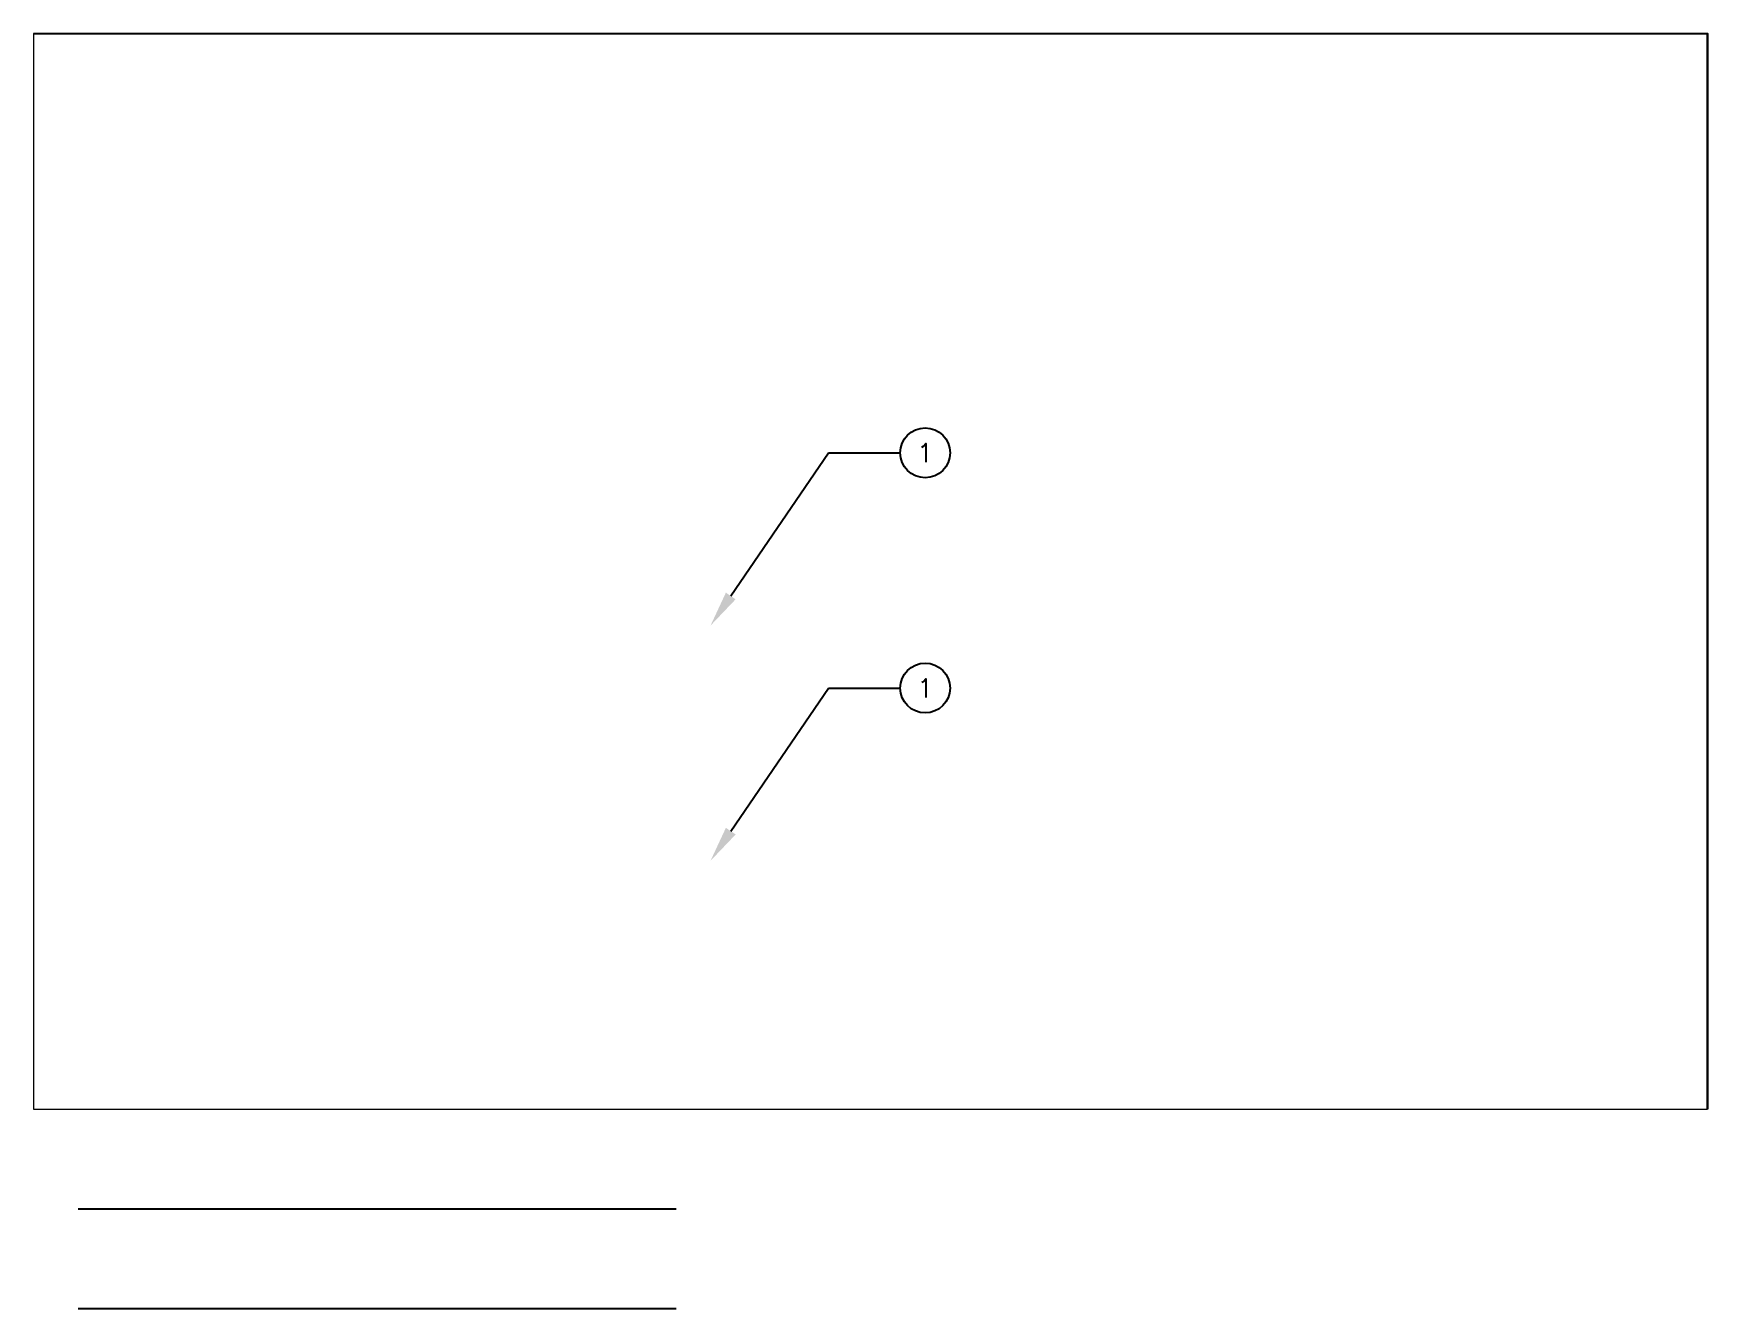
# Paper-space layout 'ABC-101' of a CAD drawing. Header units: feet. Extents: x 1.05 to 9.45, y 0.8 to 7.2.
# The model-space entities are those that its viewports show. They can reach past a viewport. Long polylines and large blocks are cut down to what shows.
import ezdxf
from ezdxf import colors
from ezdxf.entities.mleader import LeaderData, LeaderLine
from ezdxf.enums import TextEntityAlignment as Align
from ezdxf.math import Vec2, Vec3

# ---------------------------------------------------------------- set-up
doc = ezdxf.new("R2010")
doc.units = ezdxf.units.FT
doc.header["$MEASUREMENT"] = 0
doc.layers.add('C-ANNO', color=7, linetype='Continuous')
doc.layers.add('C-ANNO-VFRM', color=150, linetype='Continuous', plot=False)
doc.styles.get("Standard").update_dxf_attribs({"font": 'simplex.shx'})

# ---------------------------------------------------------------- blocks, each defined once
blk = doc.blocks.new('*U75')
at = {"layer": 'C-ANNO-VFRM', "color": 251, "flags": 128}
blk.add_lwpolyline([(0, 0), (3, 0)], dxfattribs=at)
blk.add_attdef('Number', text='', height=0.12).set_placement((-0.25, -0.06), align=Align.MIDDLE_CENTER)
at = {"lineweight": 30, "flags": 106}
blk.add_attdef('Note', text='', height=0.12, dxfattribs=at).set_placement((0, 0), align=Align.TOP_LEFT)
blk = doc.blocks.new('*U76')
at = {"layer": 'C-ANNO-VFRM', "color": 251, "flags": 128}
blk.add_lwpolyline([(0, 0), (3, 0)], dxfattribs=at)
blk.add_attdef('Number', text='', height=0.12).set_placement((-0.25, -0.06), align=Align.MIDDLE_CENTER)
at = {"lineweight": 30, "flags": 106}
blk.add_attdef('Note', text='', height=0.12, dxfattribs=at).set_placement((0, 0), align=Align.TOP_LEFT)
blk = doc.blocks.new('_TagCircle')
at = {"color": 0, "linetype": 'ByBlock', "lineweight": -2, "transparency": 16777216}
blk.add_circle((0, 0), 0.125, dxfattribs=at)
at = {"color": 0, "transparency": 16777216}
blk.add_attdef('TAGNUMBER', text='', height=0.09375, dxfattribs=at).set_placement((0, -0.046875), align=Align.CENTER)

msp = doc.modelspace()

# ---------------------------------------------------------------- linework, layer by layer
at = {"layer": 'C-ANNO'}
for points in [[(1876.47, 2049.9), (2044.47, 2049.9), (2044.47, 1921.9), (1876.47, 1921.9)], [(2044.47, 2049.9), (2212.47, 2049.9), (2212.47, 1921.9), (2044.47, 1921.9)]]:
    msp.add_lwpolyline(points, close=True, dxfattribs=at)

# ---------------------------------------------------------------- leaders
ml = msp.add_multileader_block('Standard', dxfattribs=at)
ml.set_content('_TagCircle', color=256, scale=20)
ml.set_attribute('TAGNUMBER', '1', width=0)
ml.set_leader_properties()
ml.build(insert=Vec2(0, 0))
ml.multileader.update_dxf_attribs({"text_right_attachment_type": 6, "dogleg_length": 0.36, "arrow_head_size": 3.6, "scale": 20})
ctx = ml.context
ctx.base_point, ctx.scale, ctx.char_height, ctx.arrow_head_size, ctx.landing_gap_size, ctx.plane_origin = Vec3(1963.46, 2007.8), 20, 3.6, 3.6, 1.8, Vec3(1944.42, 1990.46)
ctx.right_attachment = 6
notes = []
notes.append((ctx, [(0, (1, 1, 0), (1956.26, 2007.8), (1, 0), 7.2, [(0, [(1944.42, 1990.46)], 0, [])])]))
ctx.block.insert = Vec3(1965.96, 2007.8)
ml = msp.add_multileader_block('Standard', dxfattribs=at)
ml.set_content('_TagCircle', color=256, scale=20)
ml.set_attribute('TAGNUMBER', '1', width=0)
ml.set_leader_properties()
ml.build(insert=Vec2(0, 0))
ml.multileader.update_dxf_attribs({"text_right_attachment_type": 6, "dogleg_length": 0.36, "arrow_head_size": 3.6, "scale": 20})
ctx = ml.context
ctx.base_point, ctx.scale, ctx.char_height, ctx.arrow_head_size, ctx.landing_gap_size, ctx.plane_origin = Vec3(1963.46, 1984.19), 20, 3.6, 3.6, 1.8, Vec3(1944.42, 1966.85)
ctx.right_attachment = 6
notes.append((ctx, [(0, (1, 1, 0), (1956.26, 1984.19), (1, 0), 7.2, [(0, [(1944.42, 1966.85)], 0, [])])]))
ctx.block.insert = Vec3(1965.96, 1984.19)
for ctx, leaders in notes:
    for number, flags, end, landing, length, lines in leaders:
        leader = LeaderData()
        leader.index, (leader.has_last_leader_line, leader.has_dogleg_vector, leader.attachment_direction) = number, flags
        leader.last_leader_point, leader.dogleg_vector, leader.dogleg_length = Vec3(end), Vec3(landing), length
        for number, points, colour, breaks in lines:
            line = LeaderLine()
            line.index, line.vertices, line.color, line.breaks = number, Vec3.list(points), colors.encode_raw_color(colour), breaks
            leader.lines.append(line)
        ctx.leaders.append(leader)

psp = doc.layouts.new('ABC-101')

# ---------------------------------------------------------------- block references
at = {"layer": 'C-ANNO'}
for name, p in [('*U75', (1.275, 1.3)), ('*U76', (1.275, 0.8))]:
    psp.add_blockref(name, p, dxfattribs=at)

# ---------------------------------------------------------------- viewports
at = {"layer": '0'}
psp.add_viewport(center=(5.25, 4.5), size=(8.4, 5.4), view_center_point=(1960.4736, 1995.9007), view_height=107.999992, dxfattribs=at)

doc.saveas('drawing.dxf')
